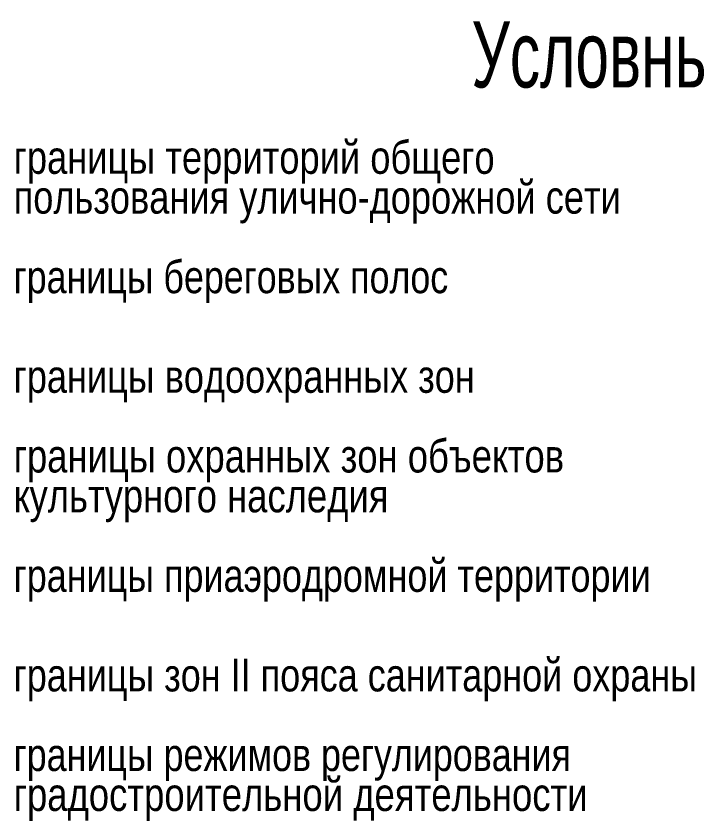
# Model space of a CAD drawing. Extents: x -2918 to -212, y 225 to 5715.
# Drawn here: x -434.1 to -390.2, y 980.6 to 1032.6 of the extents above; entities that cross this region are included whole.
import ezdxf

# ---------------------------------------------------------------- set-up
doc = ezdxf.new("R2010")
doc.units = 0
doc.layers.get('0').update_dxf_attribs({"linetype": 'CONTINUOUS'})
doc.styles.add('STYLE-ARIAL_NARROW', font='ARIALN.TTF')

# ---------------------------------------------------------------- blocks, each defined once
blk = doc.blocks.new('УСЛ__ОБОЗНАЧЕНИЯ_ГЕО_2')
at = {"color": 18, "linetype": 'CONTINUOUS', "style": 'STYLE-ARIAL_NARROW'}
for s, height, width, p in [('Условные обозначения линий градостроительного регулирования', 4.26968, 0.79841, (70.784, -4.114)), ('границы территорий общего ', 2.12133, 0.963232, (41.236, -9.685)), ('пользования улично-дорожной сети', 2.11817, 0.962679, (41.236, -12.253)), ('границы береговых полос', 2.1021, 0.959845, (41.236, -17.388)), ('границы водоохранных зон', 2.11475, 0.96208, (41.236, -23.815)), ('границы охранных зон объектов ', 2.12803, 0.964396, (41.236, -28.957)), ('культурного наследия', 2.12769, 0.964339, (41.236, -31.527)), ('границы приаэродромной территории', 2.10809, 0.960907, (41.236, -36.66)), ('границы зон II пояса санитарной охраны', 2.11027, 0.961292, (41.236, -43.084)), ('границы режимов регулирования ', 2.10359, 0.96011, (41.236, -48.221)), ('градостроительной деятельности', 2.13063, 0.964847, (41.236, -50.798))]:
    blk.add_text(s, height=height, dxfattribs=dict(at, width=width)).set_placement(p)

msp = doc.modelspace()

# ---------------------------------------------------------------- block references
msp.add_blockref('УСЛ__ОБОЗНАЧЕНИЯ_ГЕО_2', (-475.527, 1032.066))

doc.saveas('drawing.dxf')
